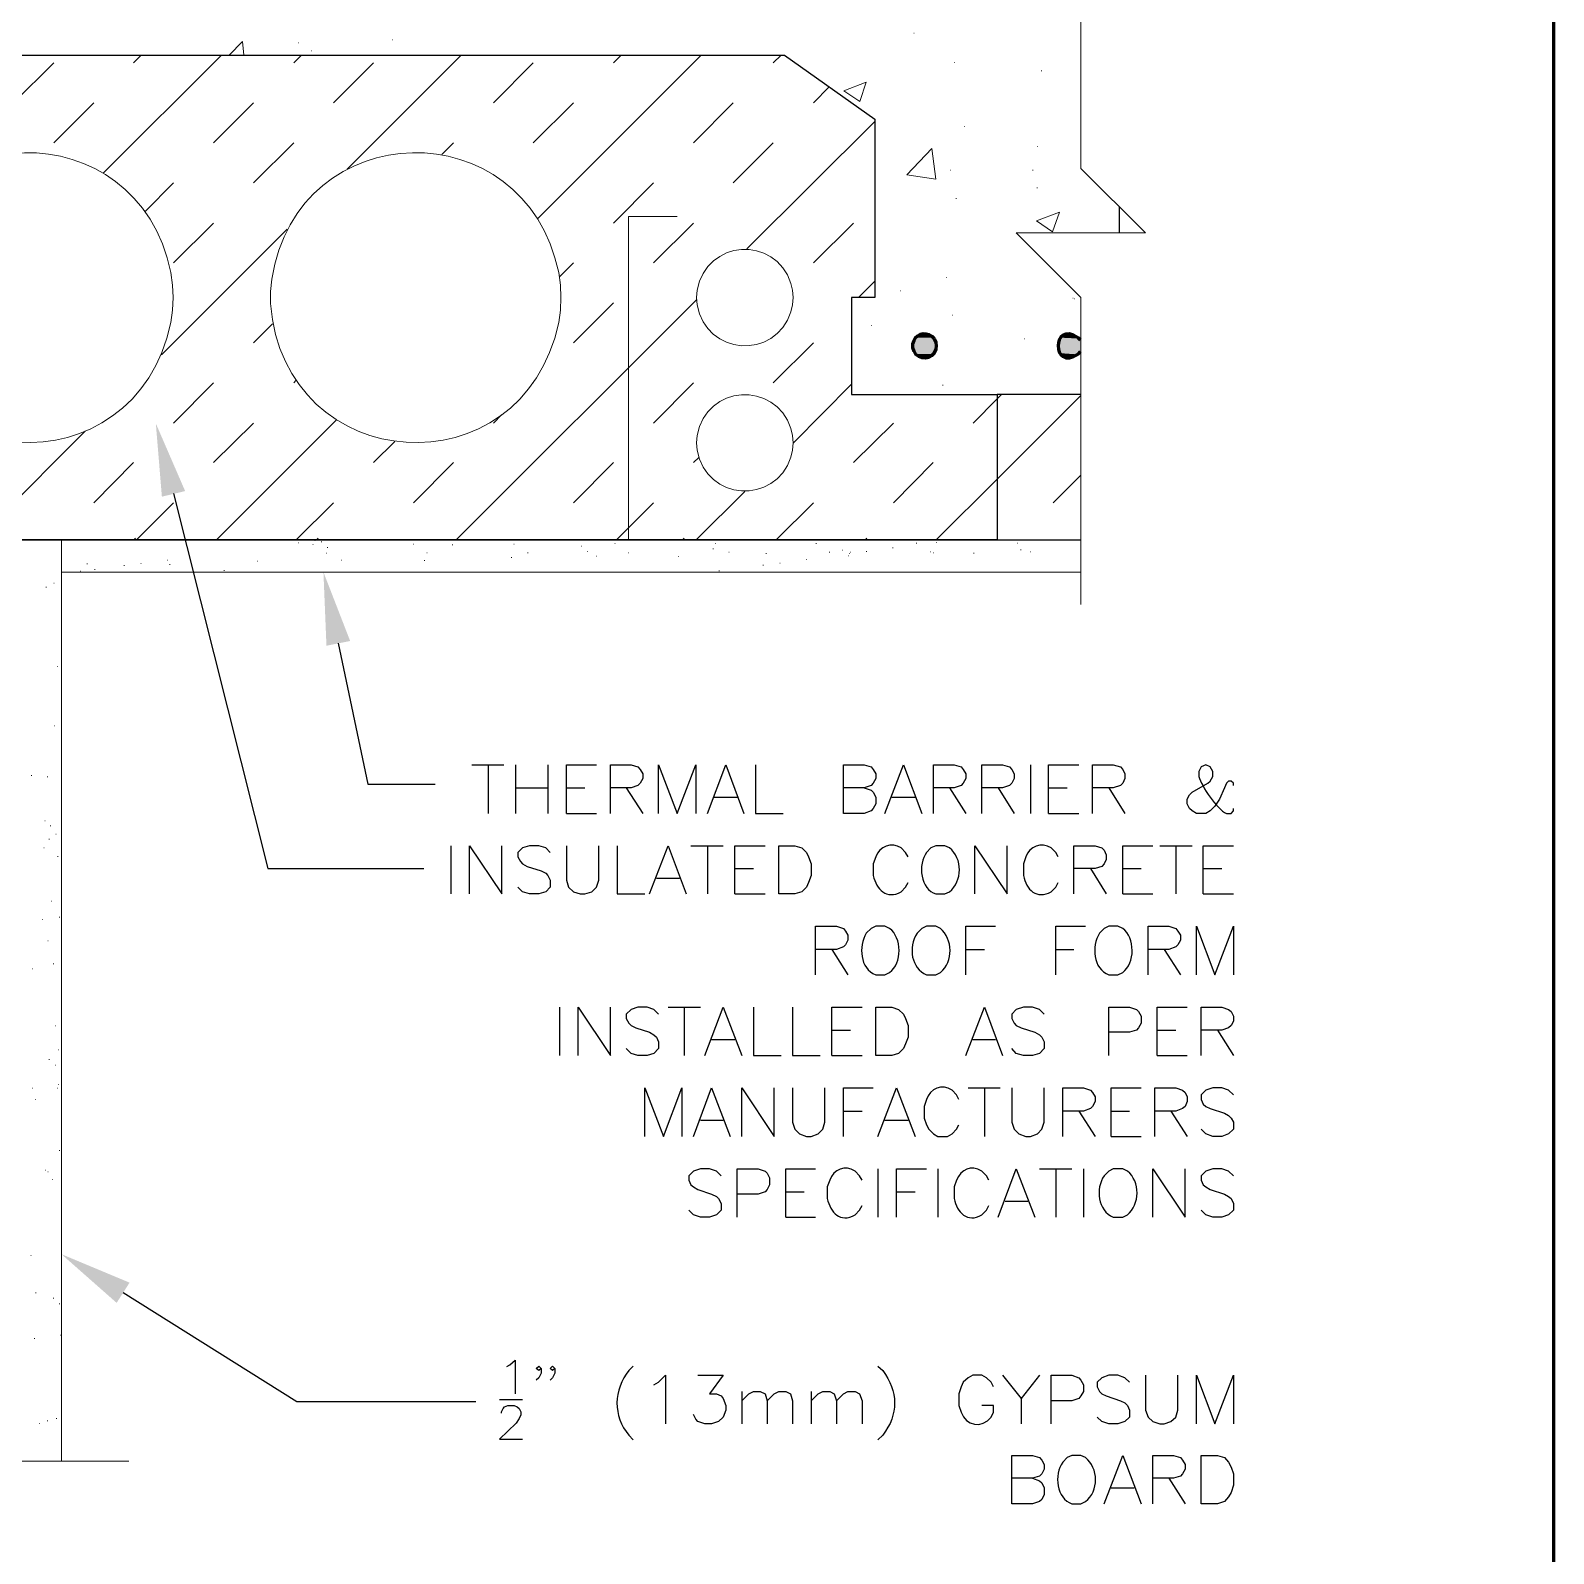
# Model space of a CAD drawing. Header units: millimetres. Extents: x 14 to 201, y 16 to 268.
# Drawn here: x 126.5 to 201.3, y 77.8 to 152.6 of the extents above; entities that cross this region are included whole.
import ezdxf

# ---------------------------------------------------------------- set-up
doc = ezdxf.new("R2010")
doc.units = ezdxf.units.MM
doc.header["$MEASUREMENT"] = 0
doc.layers.get('0').update_dxf_attribs({"linetype": 'CONTINUOUS'})

msp = doc.modelspace()

# ---------------------------------------------------------------- hatches: boundary and pattern name
at = {"true_color": 0x000007}
for points in [[(170.222, 137.71), (170.646, 137.668), (170.116, 137.668)], [(170.328, 137.732), (170.561, 137.71), (170.222, 137.71)], [(170.222, 137.71), (170.561, 137.71), (170.646, 137.668)], [(170.328, 137.732), (170.455, 137.732), (170.561, 137.71)], [(177.334, 137.689), (177.779, 137.668), (177.292, 137.668)], [(177.398, 137.71), (177.736, 137.689), (177.334, 137.689)], [(177.334, 137.689), (177.736, 137.689), (177.779, 137.668)], [(177.461, 137.732), (177.652, 137.71), (177.398, 137.71)], [(177.398, 137.71), (177.652, 137.71), (177.736, 137.689)], [(177.461, 137.732), (177.631, 137.732), (177.652, 137.71)], [(169.841, 137.35), (170.984, 137.245), (169.799, 137.245)], [(169.799, 137.245), (170.984, 137.139), (169.799, 137.139)], [(169.799, 137.245), (170.984, 137.245), (170.984, 137.139)], [(169.799, 137.139), (170.984, 137.033), (169.799, 137.033)], [(169.799, 137.139), (170.984, 137.139), (170.984, 137.033)], [(169.799, 137.033), (170.942, 136.927), (169.841, 136.927)], [(169.799, 137.033), (170.984, 137.033), (170.942, 136.927)], [(169.884, 137.456), (170.942, 137.35), (169.841, 137.35)], [(169.841, 137.35), (170.942, 137.35), (170.984, 137.245)], [(169.947, 137.541), (170.9, 137.456), (169.884, 137.456)], [(169.884, 137.456), (170.9, 137.456), (170.942, 137.35)], [(170.032, 137.604), (170.836, 137.541), (169.947, 137.541)], [(169.947, 137.541), (170.836, 137.541), (170.9, 137.456)], [(170.116, 137.668), (170.751, 137.604), (170.032, 137.604)], [(170.032, 137.604), (170.751, 137.604), (170.836, 137.541)], [(170.116, 137.668), (170.646, 137.668), (170.751, 137.604)], [(176.953, 137.245), (178.075, 137.139), (176.932, 137.139)], [(176.932, 137.139), (178.075, 137.012), (176.953, 137.012)], [(176.932, 137.139), (178.075, 137.139), (178.075, 137.012)], [(176.975, 137.35), (178.075, 137.245), (176.953, 137.245)], [(176.953, 137.245), (178.075, 137.245), (178.075, 137.139)], [(176.953, 137.012), (178.075, 136.906), (176.975, 136.906)], [(176.953, 137.012), (178.075, 137.012), (178.075, 136.906)], [(176.996, 137.393), (178.075, 137.35), (176.975, 137.35)], [(176.975, 137.35), (178.075, 137.35), (178.075, 137.245)], [(177.038, 137.456), (178.075, 137.393), (176.996, 137.393)], [(176.996, 137.393), (178.075, 137.393), (178.075, 137.35)], [(177.059, 137.499), (178.033, 137.456), (177.038, 137.456)], [(177.038, 137.456), (178.033, 137.456), (178.075, 137.393)], [(177.101, 137.541), (178.012, 137.499), (177.059, 137.499)], [(177.059, 137.499), (178.012, 137.499), (178.033, 137.456)], [(177.101, 137.541), (177.969, 137.541), (178.012, 137.499)], [(177.144, 137.583), (177.969, 137.541), (177.101, 137.541)], [(177.186, 137.626), (177.927, 137.583), (177.144, 137.583)], [(177.144, 137.583), (177.927, 137.583), (177.969, 137.541)], [(177.228, 137.647), (177.864, 137.626), (177.186, 137.626)], [(177.186, 137.626), (177.864, 137.626), (177.927, 137.583)], [(177.292, 137.668), (177.842, 137.647), (177.228, 137.647)], [(177.228, 137.647), (177.842, 137.647), (177.864, 137.626)], [(177.292, 137.668), (177.779, 137.668), (177.842, 137.647)], [(169.841, 136.927), (170.9, 136.821), (169.884, 136.821)], [(169.841, 136.927), (170.942, 136.927), (170.9, 136.821)], [(169.884, 136.821), (170.836, 136.737), (169.947, 136.737)], [(169.884, 136.821), (170.9, 136.821), (170.836, 136.737)], [(169.947, 136.737), (170.751, 136.652), (170.032, 136.652)], [(169.947, 136.737), (170.836, 136.737), (170.751, 136.652)], [(170.032, 136.652), (170.646, 136.61), (170.116, 136.61)], [(170.032, 136.652), (170.751, 136.652), (170.646, 136.61)], [(170.116, 136.61), (170.561, 136.567), (170.222, 136.567)], [(170.116, 136.61), (170.646, 136.61), (170.561, 136.567)], [(170.222, 136.567), (170.455, 136.546), (170.328, 136.546)], [(170.222, 136.567), (170.561, 136.567), (170.455, 136.546)], [(176.975, 136.906), (178.075, 136.864), (176.996, 136.864)], [(176.975, 136.906), (178.075, 136.906), (178.075, 136.864)], [(176.996, 136.864), (178.033, 136.8), (177.038, 136.8)], [(176.996, 136.864), (178.075, 136.864), (178.033, 136.8)], [(177.038, 136.8), (178.012, 136.779), (177.059, 136.779)], [(177.038, 136.8), (178.033, 136.8), (178.012, 136.779)], [(177.059, 136.779), (177.969, 136.716), (177.101, 136.716)], [(177.059, 136.779), (178.012, 136.779), (177.969, 136.716)], [(177.101, 136.716), (177.927, 136.694), (177.144, 136.694)], [(177.101, 136.716), (177.969, 136.716), (177.927, 136.694)], [(177.144, 136.694), (177.864, 136.652), (177.186, 136.652)], [(177.144, 136.694), (177.927, 136.694), (177.864, 136.652)], [(177.186, 136.652), (177.842, 136.61), (177.228, 136.61)], [(177.186, 136.652), (177.864, 136.652), (177.842, 136.61)], [(177.228, 136.61), (177.779, 136.588), (177.292, 136.588)], [(177.228, 136.61), (177.842, 136.61), (177.779, 136.588)], [(177.292, 136.588), (177.736, 136.567), (177.334, 136.567)], [(177.292, 136.588), (177.779, 136.588), (177.736, 136.567)], [(177.334, 136.567), (177.652, 136.546), (177.398, 136.546)], [(177.334, 136.567), (177.736, 136.567), (177.652, 136.546)], [(132.927, 129.73), (132.63, 133.329), (134.07, 130.006)], [(141.012, 122.407), (140.864, 126.026), (142.177, 122.64)], [(130.704, 90.128), (127.995, 92.519), (131.339, 91.122)]]:
    msp.add_hatch(color=0, dxfattribs=at).paths.add_polyline_path(points)

# ---------------------------------------------------------------- linework, layer by layer
at = {"color": 0, "linetype": 'Continuous', "lineweight": 60, "true_color": 0x000007}
for p, q in [((201.295, 264.541), (201.295, 55.414)), ((178.054, 137.414), (177.948, 137.541)), ((177.948, 136.737), (178.054, 136.864))]:
    msp.add_line(p, q, dxfattribs=at)
at = {"color": 0, "linetype": 'Continuous', "lineweight": 15, "true_color": 0x656565}
for p, q in [((136.229, 151.426), (136.885, 152.083)), ((136.948, 151.426), (136.885, 152.083)), ((139.615, 152.019), (139.636, 152.019)), ((144.251, 152.167), (144.272, 152.167)), ((169.862, 152.506), (169.884, 152.506)), ((130.048, 145.627), (135.848, 151.426)), ((131.53, 151.045), (131.911, 151.426)), ((139.404, 151.045), (139.785, 151.426)), ((140.271, 151.638), (140.293, 151.638)), ((142.028, 145.817), (147.638, 151.426)), ((151.384, 143.383), (159.427, 151.426)), ((155.109, 151.045), (155.49, 151.426)), ((162.962, 151.045), (163.343, 151.426)), ((125.645, 149.077), (127.614, 151.045)), ((141.351, 149.077), (143.319, 151.045)), ((149.225, 149.077), (151.172, 151.045)), ((171.852, 151.067), (171.873, 151.067)), ((176.128, 150.643), (176.149, 150.643)), ((164.931, 149.077), (165.714, 149.86)), ((166.433, 149.67), (167.534, 150.093)), ((166.433, 149.67), (167.217, 149.14)), ((167.217, 149.14), (167.534, 150.093)), ((127.614, 147.108), (129.582, 149.077)), ((135.467, 147.108), (137.435, 149.077)), ((151.172, 147.108), (153.141, 149.077)), ((159.046, 147.108), (160.994, 149.077)), ((161.671, 141.901), (167.957, 148.167)), ((172.36, 147.913), (172.381, 147.913)), ((137.435, 145.14), (139.404, 147.108)), ((146.685, 146.537), (147.256, 147.108)), ((160.994, 145.14), (162.962, 147.108)), ((169.524, 145.542), (170.751, 146.833)), ((170.942, 145.33), (170.751, 146.833)), ((175.937, 146.939), (175.958, 146.939)), ((169.524, 145.542), (170.942, 145.33)), ((171.662, 145.775), (171.683, 145.775)), ((175.704, 145.775), (175.726, 145.775)), ((132.101, 143.743), (133.498, 145.14)), ((155.109, 143.171), (157.078, 145.14)), ((175.916, 144.907), (175.937, 144.907)), ((171.937, 144.378), (171.958, 144.378)), ((175.895, 143.277), (177.017, 143.701)), ((176.678, 142.748), (177.017, 143.701)), ((133.498, 141.224), (135.467, 143.171)), ((157.078, 141.224), (159.046, 143.171)), ((164.931, 141.224), (166.899, 143.171)), ((175.895, 143.277), (176.678, 142.748)), ((132.906, 136.694), (139.086, 142.875)), ((152.463, 140.525), (153.141, 141.224)), ((167.153, 139.509), (167.957, 140.314)), ((171.471, 140.504), (171.492, 140.504)), ((147.384, 127.614), (159.195, 139.404)), ((153.141, 137.287), (155.109, 139.255)), ((169.206, 139.848), (169.227, 139.848)), ((177.673, 139.488), (177.694, 139.488)), ((177.758, 139.446), (177.779, 139.446)), ((171.746, 138.642), (171.767, 138.642)), ((137.435, 137.287), (138.366, 138.218)), ((167.767, 138.134), (167.788, 138.134)), ((162.962, 135.318), (164.931, 137.287)), ((169.968, 137.583), (169.989, 137.583)), ((175.281, 137.477), (175.302, 137.477)), ((139.404, 135.318), (139.509, 135.445)), ((133.498, 133.35), (135.467, 135.318)), ((151.151, 135.297), (151.172, 135.318)), ((157.078, 133.35), (159.046, 135.318)), ((163.957, 132.376), (166.814, 135.255)), ((171.281, 135.213), (171.302, 135.213)), ((173.969, 134.535), (174.18, 134.747)), ((173.969, 130.598), (178.075, 134.705)), ((172.784, 133.35), (173.969, 134.535)), ((135.467, 131.403), (137.435, 133.35)), ((135.615, 127.614), (141.52, 133.519)), ((149.225, 133.35), (149.606, 133.752)), ((166.899, 131.403), (168.868, 133.35)), ((123.825, 127.614), (129.159, 132.948)), ((143.319, 131.403), (144.378, 132.44)), ((129.582, 129.434), (131.53, 131.403)), ((145.288, 129.434), (147.256, 131.403)), ((153.141, 129.434), (155.109, 131.403)), ((159.046, 131.403), (159.3, 131.657)), ((168.868, 129.434), (170.815, 131.403)), ((170.963, 127.614), (173.969, 130.598)), ((176.72, 129.434), (178.075, 130.789)), ((159.173, 127.614), (161.565, 129.985)), ((131.678, 127.614), (133.498, 129.434)), ((139.531, 127.614), (141.351, 129.434)), ((155.258, 127.614), (157.078, 129.434)), ((163.11, 127.614), (164.931, 129.434)), ((131.551, 127.614), (131.635, 127.698)), ((139.615, 127.466), (139.637, 127.466)), ((140.335, 127.381), (140.356, 127.381)), ((140.441, 127.571), (140.462, 127.571)), ((140.525, 127.614), (140.61, 127.698)), ((140.758, 127.508), (140.78, 127.508)), ((141.055, 127.233), (141.076, 127.233)), ((145.267, 127.402), (145.288, 127.402)), ((147.193, 127.36), (147.214, 127.36)), ((150.22, 127.402), (150.241, 127.402)), ((153.543, 127.296), (153.564, 127.296)), ((155.173, 127.423), (155.194, 127.423)), ((158.496, 127.614), (158.581, 127.698)), ((160.105, 127.423), (160.126, 127.423)), ((165.058, 127.423), (165.079, 127.423)), ((167.471, 127.614), (167.555, 127.698)), ((168.825, 127.212), (168.847, 127.212)), ((169.989, 127.444), (170.011, 127.444)), ((170.984, 127.487), (171.006, 127.487)), ((171.81, 127.593), (171.831, 127.593)), ((174.943, 127.444), (174.964, 127.444)), ((133.181, 126.619), (133.202, 126.619)), ((137.604, 126.555), (137.626, 126.555)), ((141.012, 126.958), (141.034, 126.958)), ((141.753, 126.619), (141.774, 126.619)), ((145.817, 126.598), (145.838, 126.598)), ((145.944, 126.979), (145.965, 126.979)), ((150.093, 126.746), (150.114, 126.746)), ((150.897, 126.979), (150.918, 126.979)), ((153.839, 127.042), (153.861, 127.042)), ((154.263, 126.809), (154.284, 126.809)), ((155.829, 126.979), (155.85, 126.979)), ((158.305, 126.788), (158.327, 126.788)), ((159.999, 127.169), (160.02, 127.169)), ((160.782, 127), (160.803, 127)), ((162.602, 126.936), (162.623, 126.936)), ((163.28, 126.471), (163.301, 126.471)), ((164.571, 126.64), (164.592, 126.64)), ((165.714, 127), (165.735, 127)), ((166.349, 127.106), (166.37, 127.106)), ((166.645, 126.831), (166.666, 126.831)), ((166.709, 126.936), (166.73, 126.936)), ((166.751, 127), (166.772, 127)), ((167.534, 127.042), (167.555, 127.042)), ((170.667, 127.021), (170.688, 127.021)), ((170.815, 126.979), (170.836, 126.979)), ((172.805, 126.958), (172.826, 126.958)), ((175.112, 127.127), (175.133, 127.127)), ((175.599, 127.021), (175.62, 127.021)), ((128.905, 126.069), (128.926, 126.069)), ((129.244, 126.428), (129.265, 126.428)), ((129.625, 126.153), (129.646, 126.153)), ((131.064, 126.344), (131.085, 126.344)), ((131.89, 126.45), (131.911, 126.45)), ((133.308, 126.407), (133.329, 126.407)), ((135.975, 126.111), (135.996, 126.111)), ((160.295, 126.09), (160.316, 126.09)), ((162.454, 126.365), (162.475, 126.365)), ((127.233, 125.285), (127.254, 125.285)), ((127.614, 125.476), (127.635, 125.476)), ((127.783, 121.391), (127.804, 121.391)), ((127.635, 118.47), (127.656, 118.47)), ((126.513, 116.036), (126.534, 116.036)), ((127.296, 115.972), (127.317, 115.972)), ((127.169, 113.813), (127.19, 113.813)), ((127.444, 113.559), (127.466, 113.559)), ((127.72, 113.157), (127.741, 113.157)), ((127.127, 112.48), (127.148, 112.48)), ((127.381, 112.903), (127.402, 112.903)), ((127.804, 112.056), (127.825, 112.056)), ((127.487, 109.855), (127.508, 109.855)), ((127.063, 108.966), (127.085, 108.966)), ((127.889, 109.072), (127.91, 109.072)), ((127.317, 107.908), (127.339, 107.908)), ((126.555, 106.532), (126.577, 106.532)), ((127.593, 106.786), (127.614, 106.786)), ((127.698, 103.738), (127.72, 103.738)), ((127.825, 102.552), (127.847, 102.552)), ((127.381, 102.087), (127.402, 102.087)), ((127.677, 101.812), (127.698, 101.812)), ((126.555, 100.669), (126.577, 100.669)), ((127.783, 100.669), (127.804, 100.669)), ((127.847, 100.859), (127.868, 100.859)), ((126.704, 100.118), (126.725, 100.118)), ((127.889, 97.621), (127.91, 97.621)), ((127.19, 96.647), (127.212, 96.647)), ((127.317, 96.562), (127.339, 96.562)), ((127.529, 96.181), (127.55, 96.181)), ((127.974, 96.139), (127.995, 96.139)), ((127.995, 94.551), (128.016, 94.551)), ((126.492, 92.456), (126.513, 92.456)), ((126.725, 90.614), (126.746, 90.614)), ((127.593, 90.36), (127.614, 90.36)), ((127.889, 90.085), (127.91, 90.085)), ((126.661, 88.371), (126.682, 88.371)), ((127.952, 88.54), (127.974, 88.54)), ((126.894, 84.201), (126.915, 84.201)), ((127.296, 84.328), (127.317, 84.328)), ((127.741, 84.455), (127.762, 84.455))]:
    msp.add_line(p, q, dxfattribs=at)
at = {"color": 0, "linetype": 'Continuous', "lineweight": 25, "true_color": 0x000007}
for p, q in [((179.959, 143.976), (179.959, 142.684)), ((118.068, 127.614), (178.075, 127.614)), ((148.146, 116.565), (149.733, 116.565)), ((148.95, 116.565), (148.95, 114.173)), ((150.305, 116.565), (150.305, 114.173)), ((151.892, 116.565), (151.892, 114.173)), ((175.599, 116.565), (175.599, 114.173)), ((150.305, 115.422), (151.892, 115.422)), ((152.802, 115.422), (153.712, 115.422)), ((155.744, 115.422), (156.549, 114.173)), ((171.619, 115.422), (172.424, 114.173)), ((174.011, 115.422), (174.794, 114.173)), ((176.488, 115.422), (177.398, 115.422)), ((179.451, 115.422), (180.234, 114.173)), ((160.062, 114.977), (161.184, 114.977)), ((168.783, 114.977), (169.926, 114.977)), ((152.802, 114.173), (154.284, 114.173)), ((176.488, 114.173), (177.969, 114.173)), ((147.13, 112.586), (147.13, 110.215)), ((158.919, 112.586), (160.507, 112.586)), ((159.724, 112.586), (159.724, 110.215)), ((181.949, 112.586), (183.536, 112.586)), ((182.732, 112.586), (182.732, 110.215)), ((157.226, 110.998), (158.348, 110.998)), ((161.078, 111.464), (161.989, 111.464)), ((178.541, 111.464), (179.324, 110.215)), ((180.128, 111.464), (181.039, 111.464)), ((184.087, 111.464), (184.997, 111.464)), ((161.078, 110.215), (162.56, 110.215)), ((180.128, 110.215), (181.61, 110.215)), ((184.087, 110.215), (185.568, 110.215)), ((165.841, 107.484), (166.624, 106.236)), ((172.424, 107.484), (173.334, 107.484)), ((176.848, 107.484), (177.736, 107.484)), ((182.16, 107.484), (182.965, 106.236)), ((152.463, 104.648), (152.463, 102.277)), ((157.798, 104.648), (159.385, 104.648)), ((158.581, 104.648), (158.581, 102.277)), ((165.841, 103.526), (166.751, 103.526)), ((181.822, 103.526), (182.732, 103.526)), ((184.785, 103.526), (185.568, 102.277)), ((159.935, 103.061), (161.078, 103.061)), ((172.762, 103.061), (173.884, 103.061)), ((165.841, 102.277), (167.323, 102.277)), ((181.822, 102.277), (183.303, 102.277)), ((172.53, 100.69), (174.117, 100.69)), ((173.334, 100.69), (173.334, 98.298)), ((166.412, 99.547), (167.323, 99.547)), ((177.969, 99.547), (178.774, 98.298)), ((179.557, 99.547), (180.467, 99.547)), ((182.499, 99.547), (183.303, 98.298)), ((159.385, 99.102), (160.507, 99.102)), ((168.444, 99.102), (169.587, 99.102)), ((179.557, 98.298), (181.039, 98.298)), ((168.106, 96.711), (168.106, 94.34)), ((171.048, 96.711), (171.048, 94.34)), ((176.043, 96.711), (177.631, 96.711)), ((176.848, 96.711), (176.848, 94.34)), ((178.202, 96.711), (178.202, 94.34)), ((163.576, 95.589), (164.486, 95.589)), ((169.016, 95.589), (169.926, 95.589)), ((174.35, 95.123), (175.472, 95.123)), ((163.576, 94.34), (165.037, 94.34)), ((156.083, 87.016), (155.871, 86.805)), ((168.106, 87.016), (168.339, 86.805)), ((176.043, 86.572), (175.133, 85.429)), ((149.521, 85.386), (150.643, 85.386)), ((161.417, 85.767), (161.417, 84.18)), ((164.825, 85.767), (164.825, 84.18)), ((155.871, 83.63), (156.083, 83.397)), ((168.339, 83.63), (168.106, 83.397)), ((179.557, 81.047), (180.7, 81.047)), ((182.393, 81.513), (183.198, 80.264))]:
    msp.add_line(p, q, dxfattribs=at)
at = {"color": 0, "linetype": 'Continuous', "lineweight": 15, "true_color": 0x000007}
for p, q in [((127.995, 82.36), (127.995, 127.614)), ((127.995, 126.026), (178.075, 126.026))]:
    msp.add_line(p, q, dxfattribs=at)
for points in [[(178.075, 124.439), (178.075, 139.509), (174.9, 142.684), (181.25, 142.684), (178.075, 145.859), (178.075, 163.83)], [(158.242, 143.489), (155.85, 143.489), (155.85, 127.614)], [(133.477, 139.509), (133.456, 140.123), (133.371, 140.737)], [(152.527, 139.509), (152.506, 140.123), (152.421, 140.737)], [(138.324, 140.42), (138.261, 139.806), (138.261, 139.213)], [(163.936, 139.509), (163.915, 139.869), (163.83, 140.208)], [(133.371, 138.282), (133.456, 138.896), (133.477, 139.509)], [(152.421, 138.282), (152.506, 138.896), (152.527, 139.509), (152.527, 139.509)], [(159.216, 139.869), (159.195, 139.509), (159.216, 139.15)], [(163.83, 138.811), (163.915, 139.15), (163.936, 139.509), (163.936, 139.509)], [(159.216, 132.736), (159.195, 132.376), (159.216, 132.016)], [(163.936, 132.376), (163.915, 132.736), (163.83, 133.075)], [(163.83, 131.678), (163.915, 132.016), (163.936, 132.376), (163.936, 132.376)], [(131.297, 82.36), (104.754, 82.36), (101.579, 79.185), (101.579, 85.535)]]:
    msp.add_lwpolyline(points, dxfattribs=at)
at = {"color": 0, "linetype": 'Continuous', "lineweight": 25, "true_color": 0x000007}
for points in [[(118.068, 126.323), (118.068, 145.076), (124.418, 151.426), (163.512, 151.426), (167.957, 148.272), (167.957, 139.509), (166.814, 139.509), (166.814, 134.747), (173.969, 134.747), (173.969, 127.614), (118.068, 127.614)], [(178.075, 134.747), (173.969, 134.747), (173.969, 127.614), (178.075, 127.614)], [(133.498, 129.879), (138.134, 111.464), (145.796, 111.464)], [(141.584, 122.534), (143.044, 115.612), (146.346, 115.612)], [(152.802, 114.173), (152.802, 116.565), (154.284, 116.565)], [(154.961, 114.173), (154.961, 116.565), (155.977, 116.565), (156.316, 116.459), (156.422, 116.332), (156.549, 116.12), (156.549, 115.888), (156.422, 115.655), (156.316, 115.549), (155.977, 115.422), (154.961, 115.422)], [(157.332, 114.173), (157.332, 116.565), (158.242, 114.173), (159.152, 116.565), (159.152, 114.173)], [(159.724, 114.173), (160.634, 116.565), (161.523, 114.173)], [(162.094, 116.565), (162.094, 114.173), (163.449, 114.173)], [(166.412, 114.173), (166.412, 116.565), (167.428, 116.565), (167.767, 116.459), (167.873, 116.332), (168, 116.12), (168, 115.888), (167.873, 115.655), (167.767, 115.549), (167.428, 115.422), (166.412, 115.422)], [(168.444, 114.173), (169.355, 116.565), (170.265, 114.173)], [(170.836, 114.173), (170.836, 116.565), (171.852, 116.565), (172.191, 116.459), (172.297, 116.332), (172.424, 116.12), (172.424, 115.888), (172.297, 115.655), (172.191, 115.549), (171.852, 115.422), (170.836, 115.422)], [(173.207, 114.173), (173.207, 116.565), (174.223, 116.565), (174.562, 116.459), (174.689, 116.332), (174.794, 116.12), (174.794, 115.888), (174.689, 115.655), (174.562, 115.549), (174.223, 115.422), (173.207, 115.422)], [(176.488, 114.173), (176.488, 116.565), (177.969, 116.565)], [(178.647, 114.173), (178.647, 116.565), (179.663, 116.565), (180.023, 116.459), (180.128, 116.332), (180.234, 116.12), (180.234, 115.888), (180.128, 115.655), (180.023, 115.549), (179.663, 115.422), (178.647, 115.422)], [(185.568, 115.549), (185.568, 115.655), (185.462, 115.761), (185.335, 115.761), (185.23, 115.655), (185.124, 115.422), (184.891, 114.872), (184.658, 114.533), (184.425, 114.3), (184.214, 114.173), (183.748, 114.173), (183.536, 114.3), (183.409, 114.406), (183.303, 114.639), (183.303, 114.872), (183.409, 115.083), (183.536, 115.21), (184.319, 115.655), (184.425, 115.761), (184.552, 115.993), (184.552, 116.226), (184.425, 116.459), (184.214, 116.565), (183.981, 116.459), (183.875, 116.226), (183.875, 115.993)], [(167.428, 115.422), (167.767, 115.316), (167.873, 115.21), (168, 114.977), (168, 114.639), (167.873, 114.406), (167.767, 114.3), (167.428, 114.173), (166.412, 114.173)], [(185.23, 114.173), (185.462, 114.173), (185.568, 114.3), (185.568, 114.406)], [(148.04, 110.215), (148.04, 112.586), (149.627, 110.215), (149.627, 112.586)], [(151.998, 112.247), (151.786, 112.48), (151.448, 112.586), (150.982, 112.586), (150.643, 112.48), (150.41, 112.247), (150.41, 112.035), (150.537, 111.802), (150.643, 111.697), (150.876, 111.57), (151.553, 111.358), (151.786, 111.231), (151.892, 111.125), (151.998, 110.892), (151.998, 110.554), (151.786, 110.321), (151.448, 110.215), (150.982, 110.215), (150.643, 110.321), (150.41, 110.554)], [(152.802, 112.586), (152.802, 110.892), (152.908, 110.554), (153.141, 110.321), (153.48, 110.215), (153.712, 110.215), (154.051, 110.321), (154.284, 110.554), (154.39, 110.892), (154.39, 112.586)], [(155.3, 112.586), (155.3, 110.215), (156.655, 110.215)], [(156.887, 110.215), (157.798, 112.586), (158.687, 110.215)], [(161.078, 110.215), (161.078, 112.586), (162.56, 112.586)], [(169.587, 112.035), (169.46, 112.247), (169.249, 112.48)], [(170.942, 112.586), (170.709, 112.48), (170.498, 112.247)], [(171.619, 112.48), (171.387, 112.586), (170.942, 112.586), (170.942, 112.586)], [(172.868, 110.215), (172.868, 112.586), (174.456, 110.215), (174.456, 112.586)], [(176.953, 112.035), (176.848, 112.247), (176.615, 112.48)], [(177.736, 110.215), (177.736, 112.586), (178.774, 112.586), (179.112, 112.48), (179.218, 112.374), (179.324, 112.141), (179.324, 111.908), (179.218, 111.697), (179.112, 111.57), (178.774, 111.464), (177.736, 111.464)], [(180.128, 110.215), (180.128, 112.586), (181.61, 112.586)], [(184.087, 110.215), (184.087, 112.586), (185.568, 112.586)], [(168, 112.035), (167.873, 111.697), (167.873, 111.125)], [(175.366, 112.035), (175.26, 111.697), (175.26, 111.125)], [(169.249, 110.321), (169.46, 110.554), (169.587, 110.786)], [(176.615, 110.321), (176.848, 110.554), (176.953, 110.786)], [(170.942, 110.215), (171.387, 110.215), (171.619, 110.321)], [(165.037, 106.236), (165.037, 108.627), (166.074, 108.627), (166.412, 108.522), (166.518, 108.395), (166.624, 108.183), (166.624, 107.95), (166.518, 107.717), (166.412, 107.611), (166.074, 107.484), (165.037, 107.484)], [(168, 108.627), (167.767, 108.522), (167.534, 108.289)], [(168.677, 108.522), (168.444, 108.627), (168, 108.627), (168, 108.627)], [(170.498, 108.627), (170.265, 108.522), (170.032, 108.289)], [(171.175, 108.522), (170.942, 108.627), (170.498, 108.627), (170.498, 108.627)], [(172.424, 106.236), (172.424, 108.627), (173.884, 108.627)], [(176.848, 106.236), (176.848, 108.627), (178.308, 108.627)], [(179.451, 108.627), (179.218, 108.522), (178.985, 108.289)], [(180.128, 108.522), (179.896, 108.627), (179.451, 108.627), (179.451, 108.627)], [(181.377, 106.236), (181.377, 108.627), (182.393, 108.627), (182.732, 108.522), (182.838, 108.395), (182.965, 108.183), (182.965, 107.95), (182.838, 107.717), (182.732, 107.611), (182.393, 107.484), (181.377, 107.484)], [(183.748, 106.236), (183.748, 108.627), (184.658, 106.236), (185.568, 108.627), (185.568, 106.236)], [(168, 106.236), (168.444, 106.236), (168.677, 106.363)], [(170.498, 106.236), (170.942, 106.236), (171.175, 106.363)], [(179.451, 106.236), (179.896, 106.236), (180.128, 106.363)], [(153.374, 102.277), (153.374, 104.648), (154.961, 102.277), (154.961, 104.648)], [(157.332, 104.309), (157.099, 104.542), (156.76, 104.648), (156.316, 104.648), (155.977, 104.542), (155.744, 104.309), (155.744, 104.098), (155.871, 103.865), (155.977, 103.759), (156.21, 103.632), (156.887, 103.42), (157.099, 103.293), (157.226, 103.188), (157.332, 102.955), (157.332, 102.616), (157.099, 102.383), (156.76, 102.277), (156.316, 102.277), (155.977, 102.383), (155.744, 102.616)], [(159.597, 102.277), (160.507, 104.648), (161.417, 102.277)], [(161.989, 104.648), (161.989, 102.277), (163.343, 102.277)], [(163.915, 104.648), (163.915, 102.277), (165.269, 102.277)], [(165.841, 102.277), (165.841, 104.648), (167.323, 104.648)], [(172.424, 102.277), (173.334, 104.648), (174.223, 102.277)], [(176.276, 104.309), (176.043, 104.542), (175.705, 104.648), (175.26, 104.648), (174.9, 104.542), (174.689, 104.309), (174.689, 104.098), (174.794, 103.865), (174.9, 103.759), (175.133, 103.632), (175.81, 103.42), (176.043, 103.293), (176.149, 103.188), (176.276, 102.955), (176.276, 102.616), (176.043, 102.383), (175.705, 102.277), (175.26, 102.277), (174.9, 102.383), (174.689, 102.616)], [(179.451, 102.277), (179.451, 104.648), (180.467, 104.648), (180.806, 104.542), (180.912, 104.436), (181.039, 104.204), (181.039, 103.865), (180.912, 103.632), (180.806, 103.526), (180.467, 103.42), (179.451, 103.42)], [(181.822, 102.277), (181.822, 104.648), (183.303, 104.648)], [(183.981, 102.277), (183.981, 104.648), (184.997, 104.648), (185.335, 104.542), (185.462, 104.436), (185.568, 104.204), (185.568, 103.971), (185.462, 103.759), (185.335, 103.632), (184.997, 103.526), (183.981, 103.526)], [(156.655, 98.298), (156.655, 100.69), (157.565, 98.298), (158.475, 100.69), (158.475, 98.298)], [(159.046, 98.298), (159.935, 100.69), (160.846, 98.298)], [(161.417, 98.298), (161.417, 100.69), (163.005, 98.298), (163.005, 100.69)], [(163.915, 100.69), (163.915, 98.997), (164.021, 98.658), (164.253, 98.425), (164.592, 98.298), (164.825, 98.298), (165.164, 98.425), (165.396, 98.658), (165.502, 98.997), (165.502, 100.69)], [(166.412, 98.298), (166.412, 100.69), (167.873, 100.69)], [(168.106, 98.298), (169.016, 100.69), (169.926, 98.298)], [(172.085, 100.118), (171.958, 100.351), (171.746, 100.584)], [(174.689, 100.69), (174.689, 98.997), (174.794, 98.658), (175.027, 98.425), (175.366, 98.298), (175.599, 98.298), (175.937, 98.425), (176.149, 98.658), (176.276, 98.997), (176.276, 100.69)], [(177.186, 98.298), (177.186, 100.69), (178.202, 100.69), (178.541, 100.584), (178.647, 100.457), (178.774, 100.245), (178.774, 100.013), (178.647, 99.78), (178.541, 99.674), (178.202, 99.547), (177.186, 99.547)], [(179.557, 98.298), (179.557, 100.69), (181.039, 100.69)], [(181.716, 98.298), (181.716, 100.69), (182.732, 100.69), (183.071, 100.584), (183.198, 100.457), (183.303, 100.245), (183.303, 100.013), (183.198, 99.78), (183.071, 99.674), (182.732, 99.547), (181.716, 99.547)], [(185.568, 100.351), (185.335, 100.584), (184.997, 100.69), (184.552, 100.69), (184.214, 100.584), (183.981, 100.351), (183.981, 100.118), (184.087, 99.886), (184.214, 99.78), (184.425, 99.674), (185.124, 99.441), (185.335, 99.335), (185.462, 99.208), (185.568, 98.997), (185.568, 98.658), (185.335, 98.425), (184.997, 98.298), (184.552, 98.298), (184.214, 98.425), (183.981, 98.658)], [(170.498, 100.118), (170.371, 99.78), (170.371, 99.208), (170.498, 98.87), (170.603, 98.658), (170.836, 98.425), (171.048, 98.298), (171.514, 98.298), (171.746, 98.425), (171.958, 98.658), (172.085, 98.87)], [(160.401, 96.372), (160.168, 96.605), (159.83, 96.711), (159.385, 96.711), (159.046, 96.605), (158.814, 96.372), (158.814, 96.16), (158.919, 95.927), (159.046, 95.822), (159.258, 95.695), (159.935, 95.462), (160.168, 95.356), (160.274, 95.25), (160.401, 95.017), (160.401, 94.679), (160.168, 94.446), (159.83, 94.34), (159.385, 94.34), (159.046, 94.446), (158.814, 94.679)], [(161.184, 94.34), (161.184, 96.711), (162.221, 96.711), (162.56, 96.605), (162.666, 96.499), (162.772, 96.266), (162.772, 95.927), (162.666, 95.695), (162.56, 95.589), (162.221, 95.462), (161.184, 95.462)], [(163.576, 94.34), (163.576, 96.711), (165.037, 96.711)], [(167.323, 96.16), (167.196, 96.372), (166.984, 96.605)], [(169.016, 94.34), (169.016, 96.711), (170.498, 96.711)], [(173.546, 96.16), (173.44, 96.372), (173.207, 96.605)], [(174.011, 94.34), (174.9, 96.711), (175.81, 94.34)], [(179.663, 96.711), (179.451, 96.605), (179.218, 96.372)], [(180.361, 96.605), (180.128, 96.711), (179.663, 96.711), (179.663, 96.711)], [(181.61, 94.34), (181.61, 96.711), (183.198, 94.34), (183.198, 96.711)], [(185.568, 96.372), (185.335, 96.605), (184.997, 96.711), (184.552, 96.711), (184.214, 96.605), (183.981, 96.372), (183.981, 96.16), (184.087, 95.927), (184.214, 95.822), (184.425, 95.695), (185.124, 95.462), (185.335, 95.356), (185.462, 95.25), (185.568, 95.017), (185.568, 94.679), (185.335, 94.446), (184.997, 94.34), (184.552, 94.34), (184.214, 94.446), (183.981, 94.679)], [(165.735, 96.16), (165.608, 95.822), (165.608, 95.25)], [(171.958, 96.16), (171.852, 95.822), (171.852, 95.25)], [(166.984, 94.446), (167.196, 94.679), (167.323, 94.911)], [(173.207, 94.446), (173.44, 94.679), (173.546, 94.911)], [(179.663, 94.34), (180.128, 94.34), (180.361, 94.446)], [(131.022, 90.636), (139.552, 85.281), (148.357, 85.281)], [(149.881, 86.995), (150.029, 87.08), (150.283, 87.313), (150.283, 85.662)], [(151.553, 86.91), (151.448, 86.805), (151.321, 86.91), (151.448, 87.016), (151.553, 86.91), (151.553, 86.678), (151.448, 86.445), (151.321, 86.339)], [(152.231, 86.91), (152.125, 86.805), (151.998, 86.91), (152.125, 87.016), (152.231, 86.91), (152.231, 86.678), (152.125, 86.445), (151.998, 86.339)], [(157.099, 86.106), (157.332, 86.233), (157.671, 86.572), (157.671, 84.18)], [(159.258, 86.572), (160.507, 86.572), (159.83, 85.662), (160.168, 85.662), (160.401, 85.556), (160.507, 85.429), (160.634, 85.09), (160.634, 84.857), (160.507, 84.519), (160.274, 84.307), (159.935, 84.18), (159.597, 84.18), (159.258, 84.307), (159.152, 84.413), (159.046, 84.646)], [(173.778, 86), (173.673, 86.233), (173.44, 86.445), (173.207, 86.572), (172.762, 86.572), (172.53, 86.445), (172.297, 86.233), (172.191, 86), (172.085, 85.662), (172.085, 85.09), (172.191, 84.751)], [(174.223, 86.572), (175.133, 85.429), (175.133, 84.18)], [(176.615, 84.18), (176.615, 86.572), (177.631, 86.572), (177.969, 86.445), (178.075, 86.339), (178.202, 86.106), (178.202, 85.767), (178.075, 85.556), (177.969, 85.429), (177.631, 85.323), (176.615, 85.323)], [(180.467, 86.233), (180.234, 86.445), (179.896, 86.572), (179.451, 86.572), (179.112, 86.445), (178.88, 86.233), (178.88, 86), (178.985, 85.767), (179.112, 85.662), (179.324, 85.556), (180.023, 85.323), (180.234, 85.217), (180.361, 85.09), (180.467, 84.857), (180.467, 84.519), (180.234, 84.307), (179.896, 84.18), (179.451, 84.18), (179.112, 84.307), (178.88, 84.519)], [(181.25, 86.572), (181.25, 84.857), (181.377, 84.519), (181.61, 84.307), (181.949, 84.18), (182.16, 84.18), (182.499, 84.307), (182.732, 84.519), (182.838, 84.857), (182.838, 86.572)], [(183.748, 84.18), (183.748, 86.572), (184.658, 84.18), (185.568, 86.572), (185.568, 84.18)], [(161.417, 85.323), (161.756, 85.662), (161.989, 85.767), (162.327, 85.767), (162.56, 85.662), (162.666, 85.323), (162.666, 84.18)], [(162.666, 85.323), (163.005, 85.662), (163.237, 85.767), (163.576, 85.767), (163.809, 85.662), (163.915, 85.323), (163.915, 84.18)], [(164.825, 85.323), (165.164, 85.662), (165.396, 85.767), (165.735, 85.767), (165.947, 85.662), (166.074, 85.323), (166.074, 84.18)], [(166.074, 85.323), (166.412, 85.662), (166.624, 85.767), (166.984, 85.767), (167.196, 85.662), (167.323, 85.323), (167.323, 84.18)], [(149.606, 84.709), (149.606, 84.773), (149.691, 84.942), (149.754, 85.027), (149.924, 85.09), (150.241, 85.09), (150.389, 85.027), (150.474, 84.942), (150.559, 84.773), (150.559, 84.624), (150.474, 84.455), (150.326, 84.222), (149.521, 83.439), (150.643, 83.439)], [(173.673, 84.519), (173.778, 84.751), (173.778, 85.09), (173.207, 85.09)], [(174.689, 80.264), (174.689, 82.635), (175.705, 82.635), (176.043, 82.529), (176.149, 82.402), (176.276, 82.19), (176.276, 81.957), (176.149, 81.725), (176.043, 81.619), (175.705, 81.513), (174.689, 81.513)], [(177.631, 82.635), (177.398, 82.529), (177.186, 82.296)], [(178.308, 82.529), (178.075, 82.635), (177.631, 82.635), (177.631, 82.635)], [(179.218, 80.264), (180.128, 82.635), (181.039, 80.264)], [(181.61, 80.264), (181.61, 82.635), (182.626, 82.635), (182.965, 82.529), (183.071, 82.402), (183.198, 82.19), (183.198, 81.957), (183.071, 81.725), (182.965, 81.619), (182.626, 81.513), (181.61, 81.513)], [(175.705, 81.513), (176.043, 81.386), (176.149, 81.28), (176.276, 81.047), (176.276, 80.709), (176.149, 80.476), (176.043, 80.37), (175.705, 80.264), (174.689, 80.264)], [(177.631, 80.264), (178.075, 80.264), (178.308, 80.37)]]:
    msp.add_lwpolyline(points, dxfattribs=at)
at = {"color": 0, "linetype": 'Continuous', "lineweight": 60, "true_color": 0x000007}
for points in [[(169.863, 137.393), (169.799, 137.223), (169.799, 137.054), (169.863, 136.885), (169.947, 136.737), (170.095, 136.631), (170.265, 136.567), (170.434, 136.546), (170.603, 136.588), (170.751, 136.673), (170.879, 136.8), (170.963, 136.969), (170.984, 137.139)], [(170.984, 137.139), (170.963, 137.308), (170.879, 137.477)]]:
    msp.add_lwpolyline(points, dxfattribs=at)
at = {"color": 0, "linetype": 'Continuous', "lineweight": 25, "true_color": 0x000007}
for points in [[(163.237, 110.215), (163.237, 112.586), (164.021, 112.586), (164.359, 112.48), (164.592, 112.247), (164.698, 112.035), (164.825, 111.697), (164.825, 111.125), (164.698, 110.786), (164.592, 110.554), (164.359, 110.321), (164.021, 110.215)], [(168, 102.277), (168, 104.648), (168.783, 104.648), (169.122, 104.542), (169.355, 104.309), (169.46, 104.098), (169.587, 103.759), (169.587, 103.188), (169.46, 102.849), (169.355, 102.616), (169.122, 102.383), (168.783, 102.277)], [(183.981, 80.264), (183.981, 82.635), (184.785, 82.635), (185.124, 82.529), (185.335, 82.296), (185.462, 82.063), (185.568, 81.725), (185.568, 81.174), (185.462, 80.814), (185.335, 80.603), (185.124, 80.37), (184.785, 80.264)]]:
    msp.add_lwpolyline(points, close=True, dxfattribs=at)
at = {"color": 0, "linetype": 'Continuous', "lineweight": 15, "true_color": 0x000007}
for points in [[(133.371, 140.737), (131.72, 148.767), (120.549, 148.52), (119.274, 140.42)], [(152.421, 140.737), (150.77, 148.767), (139.599, 148.52), (138.324, 140.42)], [(163.83, 140.208), (163.046, 142.592), (159.671, 142.371), (159.216, 139.869)], [(119.211, 139.213), (119.902, 130.66), (131.591, 129.917), (133.371, 138.282)], [(138.261, 139.213), (138.952, 130.66), (150.641, 129.917), (152.421, 138.282)], [(159.216, 139.15), (159.67, 136.648), (163.046, 136.426), (163.83, 138.811)], [(163.83, 133.075), (163.046, 135.459), (159.671, 135.238), (159.216, 132.736)], [(159.216, 132.016), (159.671, 129.515), (163.046, 129.293), (163.83, 131.678)]]:
    msp.add_open_spline(points, degree=3, dxfattribs=at)
at = {"color": 0, "linetype": 'Continuous', "lineweight": 60, "true_color": 0x000007}
for points in [[(170.879, 137.477), (170.608, 137.862), (170.015, 137.777), (169.863, 137.393)], [(177.948, 137.541), (176.62, 138.422), (176.62, 135.855), (177.948, 136.737)]]:
    msp.add_open_spline(points, degree=3, dxfattribs=at)
at = {"color": 0, "linetype": 'Continuous', "lineweight": 25, "true_color": 0x000007}
for points in [[(183.875, 115.993), (184.008, 115.477), (184.751, 114.378), (185.23, 114.173)], [(169.249, 112.48), (168.773, 112.784), (168.18, 112.558), (168, 112.035)], [(170.498, 112.247), (170.034, 111.685), (170.219, 110.42), (170.942, 110.215)], [(171.619, 110.321), (172.255, 110.84), (172.283, 111.954), (171.619, 112.48)], [(176.615, 112.48), (176.139, 112.784), (175.546, 112.558), (175.366, 112.035)], [(167.873, 111.125), (168.039, 110.441), (168.512, 109.922), (169.249, 110.321)], [(175.26, 111.125), (175.38, 110.417), (175.917, 109.931), (176.615, 110.321)], [(168.677, 106.363), (169.307, 106.808), (169.29, 108.074), (168.677, 108.522)], [(171.175, 106.363), (171.815, 106.9), (171.79, 107.987), (171.175, 108.522)], [(180.128, 106.363), (180.758, 106.808), (180.741, 108.074), (180.128, 108.522)], [(167.534, 108.289), (167.146, 107.638), (167.209, 106.551), (168, 106.236)], [(170.032, 108.289), (169.582, 107.574), (169.733, 106.565), (170.498, 106.236)], [(178.985, 108.289), (178.597, 107.638), (178.66, 106.551), (179.451, 106.236)], [(171.746, 100.584), (171.259, 100.897), (170.658, 100.658), (170.498, 100.118)], [(166.984, 96.605), (166.492, 96.916), (165.924, 96.684), (165.735, 96.16)], [(173.207, 96.605), (172.676, 96.915), (172.202, 96.687), (171.958, 96.16)], [(180.361, 94.446), (180.977, 94.98), (181.001, 96.067), (180.361, 96.605)], [(179.218, 96.372), (178.78, 95.745), (178.905, 94.653), (179.663, 94.34)], [(165.608, 95.25), (165.778, 94.566), (166.244, 94.039), (166.984, 94.446)], [(171.852, 95.25), (171.986, 94.576), (172.489, 94.04), (173.207, 94.446)], [(155.871, 86.805), (155.104, 85.867), (155.074, 84.559), (155.871, 83.63)], [(168.339, 86.805), (169.102, 85.79), (169.131, 84.637), (168.339, 83.63)], [(172.191, 84.751), (172.429, 84.082), (173.215, 83.929), (173.673, 84.519)], [(178.308, 80.37), (178.962, 80.884), (178.948, 82.012), (178.308, 82.529)], [(177.186, 82.296), (176.738, 81.697), (176.885, 80.495), (177.631, 80.264)]]:
    msp.add_open_spline(points, degree=3, dxfattribs=at)

doc.saveas('drawing.dxf')
